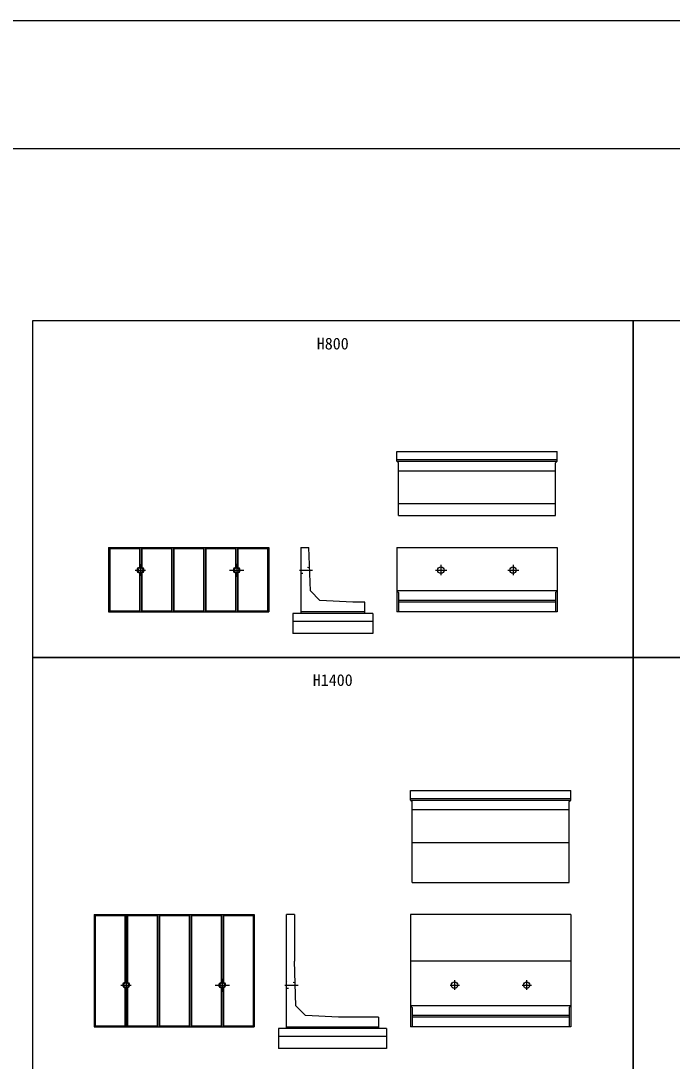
# Model space of a CAD drawing. Units: millimetres, scale not verified. Extents: x -67200 to 67200, y -23760 to 23760.
# Drawn here: x -48868 to -40735, y 10774 to 23760 of the extents above; entities that cross this region are included whole.
import ezdxf
from ezdxf.enums import TextEntityAlignment as Align

# ---------------------------------------------------------------- set-up
doc = ezdxf.new("R2010")
doc.units = ezdxf.units.MM
doc.header["$LTSCALE"] = 80
doc.linetypes.add('CHAIN1', pattern=[8, 5, -1, 1, -1])
doc.linetypes.add('DOTTED', pattern=[1.75, 0.25, -1.5])
for name, color, linetype, lineweight in [('0-0_CENTER', 7, 'CHAIN1', 25), ('0-2_Defpoints', 5, 'Continuous', 25), ('0-4_HYO', 3, 'Continuous', 25), ('0-6_OUTLINE', 1, 'Continuous', 25), ('0-7_OUTLINE2', 4, 'DOTTED', 25), ('0-8_TXT', 7, 'Continuous', 25), ('0-9_WAKU', 3, 'Continuous', 25)]:
    doc.layers.add(name, color=color, linetype=linetype, lineweight=lineweight)
doc.styles.add('ＭＳ ゴシック', font='')
doc.styles.get('ＭＳ ゴシック').set_extended_font_data('MS Gothic')

msp = doc.modelspace()

# ---------------------------------------------------------------- linework, layer by layer
at = {"layer": '0-0_CENTER'}
for p, q in [((-47440.21, 16903.59), (-47309.8, 16903.59)), ((-47372.6, 16977.11), (-47372.6, 16831.74)), ((-46262.77, 16903.59), (-46083.56, 16903.59)), ((-46172.6, 16983.37), (-46172.6, 16820.17)), ((-45390.27, 16903.59), (-45225.76, 16903.59)), ((-43688.72, 16903.59), (-43550.95, 16903.59)), ((-43622.6, 16970.91), (-43622.6, 16838.85)), ((-42788.72, 16903.59), (-42650.95, 16903.59)), ((-42722.6, 16970.91), (-42722.6, 16838.85)), ((-47620.21, 11723.59), (-47489.8, 11723.59)), ((-47552.6, 11797.11), (-47552.6, 11651.74)), ((-46442.77, 11723.59), (-46263.56, 11723.59)), ((-46352.6, 11803.37), (-46352.6, 11640.17)), ((-45570.27, 11723.59), (-45405.76, 11723.59)), ((-43506.78, 11723.59), (-43391.27, 11723.59)), ((-43452.6, 11784.55), (-43452.6, 11662.74)), ((-42606.78, 11723.59), (-42491.27, 11723.59)), ((-42552.6, 11784.55), (-42552.6, 11662.74))]:
    msp.add_line(p, q, dxfattribs=at)
at = {"layer": '0-2_Defpoints'}
msp.add_lwpolyline([(-67200, -23760), (0, -23760), (0, 23760), (-67200, 23760)], close=True, dxfattribs=at)
at = {"layer": '0-4_HYO'}
for points in [[(-48722.6, 15813.59), (-41222.6, 15813.59), (-41222.6, 20013.59), (-48722.6, 20013.59)], [(-41222.6, 15813.59), (-33722.6, 15813.59), (-33722.6, 20013.59), (-41222.6, 20013.59)], [(-48722.6, 10613.59), (-41222.6, 10613.59), (-41222.6, 15813.59), (-48722.6, 15813.59)], [(-41222.6, 10613.59), (-33722.6, 10613.59), (-33722.6, 15813.59), (-41222.6, 15813.59)]]:
    msp.add_lwpolyline(points, close=True, dxfattribs=at)
at = {"layer": '0-6_OUTLINE'}
for p, q in [((-42172.6, 18263.59), (-42172.6, 18383.59)), ((-44172.6, 18283.59), (-42172.6, 18283.59)), ((-44172.6, 18263.59), (-42172.6, 18263.59)), ((-44172.6, 18263.59), (-44152.6, 18243.59)), ((-44152.6, 17583.59), (-44152.6, 18243.59)), ((-42192.6, 18243.59), (-42172.6, 18263.59)), ((-42192.6, 17583.59), (-42192.6, 18243.59)), ((-44152.6, 18143.59), (-42192.6, 18143.59)), ((-44152.6, 17733.59), (-42192.6, 17733.59)), ((-44152.6, 17583.59), (-42192.6, 17583.59)), ((-47772.6, 17183.59), (-45772.6, 17183.59)), ((-47772.6, 17183.59), (-47772.6, 16383.59)), ((-47757.6, 17173.59), (-47757.6, 16393.59)), ((-47387.6, 17173.59), (-47382.6, 17183.59)), ((-47382.6, 17183.59), (-47382.6, 16942.32)), ((-47362.6, 17183.59), (-47362.6, 16942.32)), ((-47357.6, 17173.59), (-47362.6, 17183.59)), ((-47357.6, 17173.59), (-47357.6, 16940.67)), ((-46987.6, 17173.59), (-46982.6, 17183.59)), ((-46982.6, 17183.59), (-46982.6, 16383.59)), ((-46962.6, 17183.59), (-46962.6, 16383.59)), ((-46957.6, 17173.59), (-46962.6, 17183.59)), ((-46957.6, 17173.59), (-46957.6, 16393.59)), ((-46587.6, 17173.59), (-46587.6, 16393.59)), ((-46562.6, 17183.59), (-46562.6, 16383.59)), ((-46557.6, 17173.59), (-46562.6, 17183.59)), ((-46557.6, 17173.59), (-46557.6, 16393.59)), ((-46187.6, 17173.59), (-46182.6, 17183.59)), ((-46182.6, 17183.59), (-46182.6, 16942.32)), ((-46162.6, 17183.59), (-46162.6, 16942.32)), ((-46157.6, 17173.59), (-46162.6, 17183.59)), ((-46157.6, 17173.59), (-46157.6, 16940.67)), ((-45787.6, 17173.59), (-45782.6, 17183.59)), ((-45782.6, 17183.59), (-45782.6, 16383.59)), ((-45772.6, 17183.59), (-45772.6, 16383.59)), ((-45372.6, 17183.59), (-45271.88, 17183.59)), ((-45372.6, 17183.59), (-45372.6, 16363.59)), ((-45252.6, 16643.59), (-45271.88, 17183.59)), ((-44172.6, 17183.59), (-44172.6, 16383.59)), ((-44172.6, 17183.59), (-42172.6, 17183.59)), ((-42172.6, 17183.59), (-42172.6, 16383.59)), ((-47387.6, 16866.51), (-47387.6, 16393.59)), ((-47382.6, 16864.86), (-47382.6, 16383.59)), ((-47362.6, 16864.86), (-47362.6, 16383.59)), ((-47357.6, 16866.51), (-47357.6, 16393.59)), ((-46187.6, 16866.51), (-46187.6, 16393.59)), ((-46182.6, 16864.86), (-46182.6, 16383.59)), ((-46162.6, 16864.86), (-46162.6, 16383.59)), ((-46157.6, 16866.51), (-46157.6, 16393.59)), ((-45252.6, 16643.59), (-45132.6, 16523.59)), ((-44152.6, 16623.59), (-44152.6, 16383.59)), ((-42172.6, 16643.59), (-42192.6, 16623.59)), ((-42192.6, 16623.59), (-42192.6, 16383.59)), ((-44722.6, 16503.59), (-45132.6, 16523.59)), ((-42192.6, 16523.59), (-44152.6, 16523.59)), ((-42192.6, 16503.59), (-44152.6, 16503.59)), ((-47772.6, 16383.59), (-45772.6, 16383.59)), ((-47762.6, 16383.59), (-47757.6, 16393.59)), ((-47757.6, 16393.59), (-47387.6, 16393.59)), ((-47387.6, 16393.59), (-47382.6, 16383.59)), ((-47362.6, 16383.59), (-47357.6, 16393.59)), ((-47357.6, 16393.59), (-46987.6, 16393.59)), ((-46982.6, 16383.59), (-46987.6, 16393.59)), ((-46962.6, 16383.59), (-46957.6, 16393.59)), ((-46957.6, 16393.59), (-46587.6, 16393.59)), ((-46582.6, 16383.59), (-46587.6, 16393.59)), ((-46187.6, 16393.59), (-46182.6, 16383.59)), ((-46162.6, 16383.59), (-46157.6, 16393.59)), ((-44472.6, 16363.59), (-45472.6, 16363.59)), ((-45472.6, 16363.59), (-45472.6, 16113.59)), ((-44572.6, 16383.59), (-45372.6, 16383.59)), ((-44472.6, 16363.59), (-44472.6, 16113.59)), ((-42172.6, 16383.59), (-44172.6, 16383.59)), ((-44472.6, 16263.59), (-45472.6, 16263.59)), ((-44472.6, 16113.59), (-45472.6, 16113.59)), ((-44002.6, 14053.59), (-42002.6, 14053.59)), ((-44002.6, 14033.59), (-42002.6, 14033.59)), ((-44002.6, 14033.59), (-43982.6, 14013.59)), ((-42022.6, 14013.59), (-42002.6, 14033.59)), ((-42002.6, 14033.59), (-42002.6, 14153.59)), ((-43982.6, 13003.59), (-43982.6, 14013.59)), ((-43982.6, 13913.59), (-42022.6, 13913.59)), ((-43982.6, 13503.59), (-42022.6, 13503.59)), ((-47952.6, 12603.59), (-45952.6, 12603.59)), ((-47952.6, 12603.59), (-47952.6, 11203.59)), ((-47937.6, 12593.59), (-47942.6, 12603.59)), ((-47942.6, 12603.59), (-47942.6, 11203.59)), ((-47567.6, 12593.59), (-47562.6, 12603.59)), ((-47562.6, 12603.59), (-47562.6, 11762.32)), ((-47542.6, 12603.59), (-47542.6, 11762.32)), ((-47537.6, 12593.59), (-47542.6, 12603.59)), ((-47167.6, 12593.59), (-47162.6, 12603.59)), ((-47162.6, 12603.59), (-47162.6, 11203.59)), ((-47137.6, 12593.59), (-47142.6, 12603.59)), ((-47142.6, 12603.59), (-47142.6, 11203.59)), ((-46767.6, 12593.59), (-46762.6, 12603.59)), ((-46762.6, 12603.59), (-46762.6, 11203.59)), ((-46737.6, 12593.59), (-46742.6, 12603.59)), ((-46742.6, 12603.59), (-46742.6, 11203.59)), ((-46367.6, 12593.59), (-46362.6, 12603.59)), ((-46362.6, 12603.59), (-46362.6, 11762.32)), ((-46342.6, 12603.59), (-46342.6, 11762.32)), ((-46337.6, 12593.59), (-46342.6, 12603.59)), ((-45962.6, 12603.59), (-45962.6, 11203.59)), ((-45952.6, 12603.59), (-45952.6, 11203.59)), ((-45452.6, 12603.59), (-45552.6, 12603.59)), ((-45552.6, 11183.59), (-45552.6, 12603.59)), ((-45452.6, 12603.59), (-45452.6, 12023.59)), ((-44002.6, 12603.59), (-44002.6, 11203.59)), ((-42002.6, 12603.59), (-44002.6, 12603.59)), ((-42002.6, 12603.59), (-42002.6, 11203.59)), ((-47937.6, 12593.59), (-47937.6, 11213.59)), ((-47537.6, 12593.59), (-47537.6, 11760.67)), ((-47537.6, 12593.59), (-47167.6, 12593.59)), ((-47167.6, 12593.59), (-47167.6, 11213.59)), ((-47137.6, 12593.59), (-46767.6, 12593.59)), ((-47137.6, 12593.59), (-47137.6, 11213.59)), ((-46767.6, 12593.59), (-46767.6, 11213.59)), ((-46737.6, 12593.59), (-46737.6, 11213.59)), ((-46337.6, 12593.59), (-46337.6, 11760.67)), ((-45967.6, 12593.59), (-45967.6, 11213.59)), ((-45432.6, 11463.59), (-45452.6, 12023.59)), ((-42002.6, 12023.59), (-44002.6, 12023.59)), ((-47567.6, 11686.51), (-47567.6, 11213.59)), ((-47562.6, 11684.86), (-47562.6, 11203.59)), ((-47542.6, 11684.86), (-47542.6, 11203.59)), ((-47537.6, 11686.51), (-47537.6, 11213.59)), ((-46367.6, 11686.51), (-46367.6, 11213.59)), ((-46362.6, 11684.86), (-46362.6, 11203.59)), ((-46342.6, 11684.86), (-46342.6, 11203.59)), ((-46337.6, 11686.51), (-46337.6, 11213.59)), ((-45432.6, 11463.59), (-45312.6, 11343.59)), ((-43982.6, 11443.59), (-43982.6, 11203.59)), ((-42002.6, 11463.59), (-42022.6, 11443.59)), ((-42022.6, 11443.59), (-42022.6, 11203.59)), ((-44902.6, 11323.59), (-45312.6, 11343.59)), ((-44402.6, 11323.59), (-44902.6, 11323.59)), ((-44402.6, 11323.59), (-44402.6, 11183.59)), ((-42022.6, 11343.59), (-43982.6, 11343.59)), ((-42022.6, 11323.59), (-43982.6, 11323.59)), ((-47952.6, 11203.59), (-45952.6, 11203.59)), ((-47942.6, 11203.59), (-47937.6, 11213.59)), ((-47937.6, 11213.59), (-47567.6, 11213.59)), ((-47567.6, 11213.59), (-47562.6, 11203.59)), ((-47542.6, 11203.59), (-47537.6, 11213.59)), ((-47537.6, 11213.59), (-47167.6, 11213.59)), ((-47162.6, 11203.59), (-47167.6, 11213.59)), ((-47142.6, 11203.59), (-47137.6, 11213.59)), ((-47137.6, 11213.59), (-46767.6, 11213.59)), ((-46762.6, 11203.59), (-46767.6, 11213.59)), ((-46367.6, 11213.59), (-46362.6, 11203.59)), ((-46342.6, 11203.59), (-46337.6, 11213.59)), ((-44302.6, 11183.59), (-45652.6, 11183.59)), ((-45652.6, 11183.59), (-45652.6, 10933.59)), ((-45552.6, 11203.59), (-44402.6, 11203.59)), ((-44302.6, 11183.59), (-44302.6, 10933.59)), ((-42002.6, 11203.59), (-44002.6, 11203.59)), ((-44302.6, 11083.59), (-45652.6, 11083.59)), ((-44302.6, 10933.59), (-45652.6, 10933.59))]:
    msp.add_line(p, q, dxfattribs=at)
for points in [[(-44172.6, 18263.59), (-44172.6, 18383.59), (-42172.6, 18383.59)], [(-47757.6, 17173.59), (-47762.6, 17183.59), (-47762.6, 16383.59)], [(-47757.6, 17173.59), (-47387.6, 17173.59), (-47387.6, 16940.67)], [(-47357.6, 17173.59), (-46987.6, 17173.59), (-46987.6, 16393.59)], [(-46957.6, 17173.59), (-46587.6, 17173.59), (-46582.6, 17183.59), (-46582.6, 16383.59)], [(-46557.6, 17173.59), (-46187.6, 17173.59), (-46187.6, 16940.67)], [(-46157.6, 17173.59), (-45787.6, 17173.59), (-45787.6, 16393.59)], [(-42172.6, 16643.59), (-44172.6, 16643.59), (-44152.6, 16623.59)], [(-44572.6, 16363.59), (-44572.6, 16503.59), (-44722.6, 16503.59)], [(-46562.6, 16383.59), (-46557.6, 16393.59), (-46187.6, 16393.59)], [(-46157.6, 16393.59), (-45787.6, 16393.59), (-45782.6, 16383.59)], [(-44002.6, 14033.59), (-44002.6, 14153.59), (-42002.6, 14153.59)], [(-43982.6, 13003.59), (-42022.6, 13003.59), (-42022.6, 14013.59)], [(-46337.6, 12593.59), (-45967.6, 12593.59), (-45962.6, 12603.59)], [(-47937.6, 12593.59), (-47567.6, 12593.59), (-47567.6, 11760.67)], [(-46737.6, 12593.59), (-46367.6, 12593.59), (-46367.6, 11760.67)], [(-42002.6, 11463.59), (-44002.6, 11463.59), (-43982.6, 11443.59)], [(-46742.6, 11203.59), (-46737.6, 11213.59), (-46367.6, 11213.59)], [(-46337.6, 11213.59), (-45967.6, 11213.59), (-45962.6, 11203.59)]]:
    msp.add_lwpolyline(points, dxfattribs=at)
for centre, radius in [((-47372.6, 16903.59), 40), ((-47372.6, 16903.59), 30), ((-46172.6, 16903.59), 40), ((-46172.6, 16903.59), 30), ((-43622.6, 16903.59), 40), ((-42722.6, 16903.59), 40), ((-47552.6, 11723.59), 40), ((-47552.6, 11723.59), 30), ((-46352.6, 11723.59), 40), ((-46352.6, 11723.59), 30), ((-43452.6, 11723.59), 40), ((-42552.6, 11723.59), 40)]:
    msp.add_circle(centre, radius, dxfattribs=at)
at = {"layer": '0-7_OUTLINE2'}
for p, q in [((-45367.6, 16943.12), (-45372.6, 16948.12)), ((-45267.96, 16933.59), (-45367.6, 16943.12)), ((-45267.96, 16933.59), (-45263.13, 16938.42)), ((-45367.6, 16863.59), (-45372.6, 16858.59)), ((-45367.6, 16864.06), (-45265.81, 16873.59)), ((-45265.81, 16873.59), (-45260.63, 16868.4)), ((-45547.6, 11763.12), (-45552.6, 11768.12)), ((-45447.96, 11753.59), (-45547.6, 11763.12)), ((-45547.6, 11684.06), (-45445.81, 11693.59)), ((-45447.96, 11753.59), (-45443.13, 11758.42)), ((-45445.81, 11693.59), (-45440.63, 11688.4)), ((-45547.6, 11683.59), (-45552.6, 11678.59))]:
    msp.add_line(p, q, dxfattribs=at)
at = {"layer": '0-9_WAKU'}
msp.add_lwpolyline([(-65600, -22160), (-1600, -22160), (-1600, 22160), (-65600, 22160)], close=True, dxfattribs=at)

# ---------------------------------------------------------------- texts
at = {"layer": '0-8_TXT', "style": 'ＭＳ ゴシック'}
for s, p in [('H800', (-45172.6, 19613.59)), ('H1400', (-45222.6, 15413.59))]:
    msp.add_text(s, height=146.6, dxfattribs=at).set_placement(p, align=Align.BOTTOM_LEFT)

doc.saveas('drawing.dxf')
